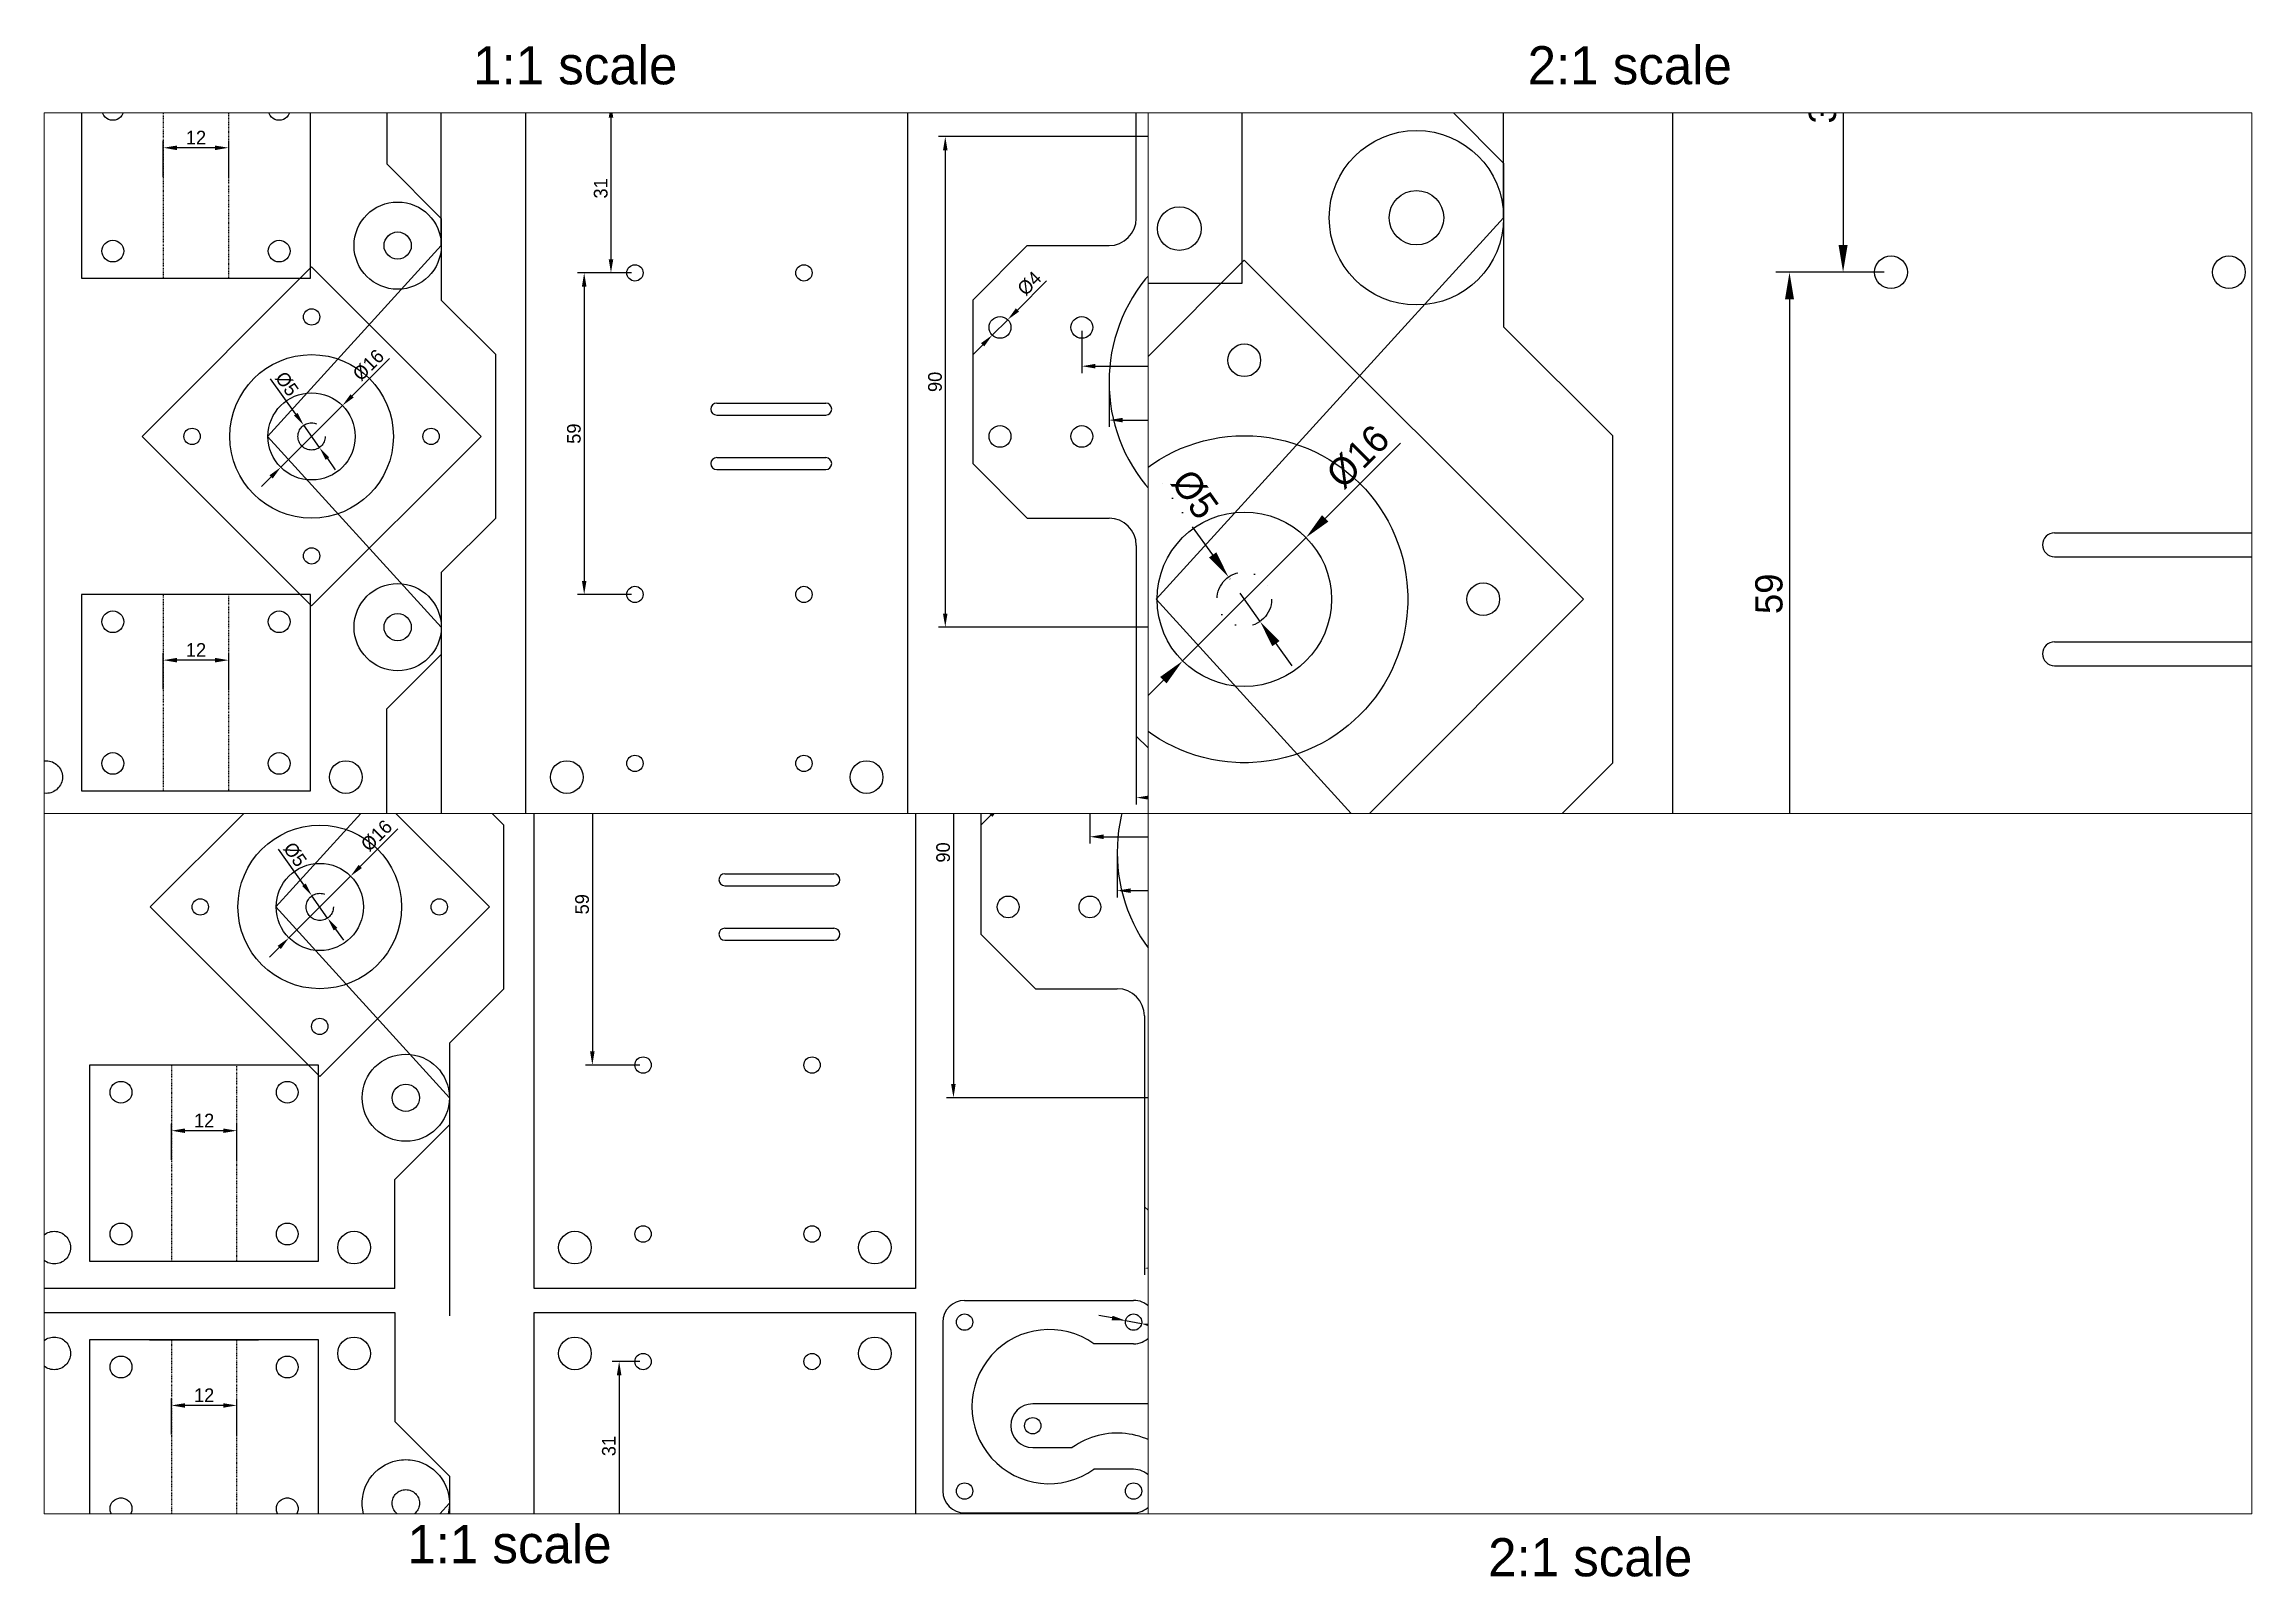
# Paper-space layout 'Sheet1' of a CAD drawing. Header units: millimetres. Extents: x 0 to 405, y -12 to 270.
# The model-space entities are those that its viewports show. They can reach past a viewport. Long polylines and large blocks are cut down to what shows.
import ezdxf

# ---------------------------------------------------------------- set-up
doc = ezdxf.new("R2010")
doc.units = ezdxf.units.MM
doc.linetypes.add('DASH2DOT', pattern=[31.75, 12.7, -6.35, 0, -6.35, 0, -6.35])
for name, color, linetype in [('LASER', 1, 'Continuous'), ('MECHANICAL', 4, 'Continuous'), ('MECHANICAL 2', 2, 'DASH2DOT')]:
    doc.layers.add(name, color=color, linetype=linetype)
doc.styles.get("Standard").update_dxf_attribs({"font": 'FC-Simplex.shx'})
doc.dimstyles.new('ISO-25', dxfattribs={"dimtxt": 2.5, "dimasz": 2.5, "dimexe": 1.25, "dimexo": 0.625, "dimtad": 1, "dimtxsty": 'Standard', "dimcen": 2.5, "dimadec": 0, "dimazin": 0, "dimtfac": 1, "dimtmove": 0, "dimatfit": 3, "dimfxl": 1, "dimarcsym": 0})

# ---------------------------------------------------------------- blocks, each defined once
blk = doc.blocks.new('*D305')
at = {"color": 0, "linetype": 'Continuous', "lineweight": -2}
for p, q in [((19.07, 18.76), (16.62, 19.23)), ((21.53, 18.28), (24.47, 17.72)), ((26.93, 17.24), (36.79, 15.33))]:
    blk.add_line(p, q, dxfattribs=at)
at = {"color": 0}
for points in [[(18.99, 18.35), (19.15, 19.17), (21.53, 18.28)], [(27.01, 17.65), (26.85, 16.83), (24.47, 17.72)]]:
    blk.add_solid(points, dxfattribs=at)
at = {"layer": 'Defpoints', "color": 0}
for p in [(21.53, 18.28), (24.47, 17.72)]:
    blk.add_point(p, dxfattribs=at)
at = {"color": 0, "linetype": 'Continuous', "insert": (34.66, 17.65), "char_height": 2.5, "attachment_point": 5, "rotation": 349.0491}
blk.add_mtext('%%c3', dxfattribs=at)
blk = doc.blocks.new('*D91')
at = {"color": 0, "linetype": 'Continuous', "lineweight": -2}
for p, q in [((270, 44.37), (270, 36.74)), ((330, 44.37), (330, 36.74)), ((272.5, 37.99), (327.5, 37.99))]:
    blk.add_line(p, q, dxfattribs=at)
at = {"color": 0}
for points in [[(272.5, 38.41), (272.5, 37.57), (270, 37.99)], [(327.5, 37.57), (327.5, 38.41), (330, 37.99)]]:
    blk.add_solid(points, dxfattribs=at)
at = {"layer": 'Defpoints', "color": 0}
for p in [(270, 45), (330, 45), (330, 37.99)]:
    blk.add_point(p, dxfattribs=at)
at = {"color": 0, "linetype": 'Continuous', "insert": (300, 39.86), "char_height": 2.5, "attachment_point": 5}
blk.add_mtext('60', dxfattribs=at)
blk = doc.blocks.new('*D93')
at = {"color": 0, "linetype": 'Continuous', "lineweight": -2}
for p, q in [((265, 54.37), (265, 46.63)), ((335, 54.37), (335, 46.63)), ((267.5, 47.88), (332.5, 47.88))]:
    blk.add_line(p, q, dxfattribs=at)
at = {"color": 0}
for points in [[(267.5, 48.3), (267.5, 47.46), (265, 47.88)], [(332.5, 47.46), (332.5, 48.3), (335, 47.88)]]:
    blk.add_solid(points, dxfattribs=at)
at = {"layer": 'Defpoints', "color": 0}
for p in [(265, 55), (335, 55), (335, 47.88)]:
    blk.add_point(p, dxfattribs=at)
at = {"color": 0, "linetype": 'Continuous', "insert": (300, 49.75), "char_height": 2.5, "attachment_point": 5}
blk.add_mtext('70', dxfattribs=at)
blk = doc.blocks.new('*D188')
at = {"color": 0, "linetype": 'Continuous', "lineweight": -2}
for p, q in [((275, -3.13), (275, -32.52)), ((325, -3.13), (325, -32.52)), ((277.5, -31.27), (322.5, -31.27))]:
    blk.add_line(p, q, dxfattribs=at)
at = {"color": 0}
for points in [[(277.5, -30.86), (277.5, -31.69), (275, -31.27)], [(322.5, -31.69), (322.5, -30.86), (325, -31.27)]]:
    blk.add_solid(points, dxfattribs=at)
at = {"layer": 'Defpoints', "color": 0}
for p in [(275, -2.5), (325, -2.5), (325, -31.27)]:
    blk.add_point(p, dxfattribs=at)
at = {"color": 0, "linetype": 'Continuous', "insert": (300, -29.4), "char_height": 2.5, "attachment_point": 5}
blk.add_mtext('50', dxfattribs=at)
blk = doc.blocks.new('*D189')
at = {"color": 0, "linetype": 'Continuous', "lineweight": -2}
for p, q in [((281.38, 90), (238.71, 90)), ((239.96, 87.5), (239.96, 2.5)), ((281.38, 0), (238.71, 0))]:
    blk.add_line(p, q, dxfattribs=at)
at = {"color": 0}
for points in [[(240.37, 87.5), (239.54, 87.5), (239.96, 90)], [(239.54, 2.5), (240.37, 2.5), (239.96, 0)]]:
    blk.add_solid(points, dxfattribs=at)
at = {"layer": 'Defpoints', "color": 0}
for p in [(282, 90), (239.96, 0), (282, 0)]:
    blk.add_point(p, dxfattribs=at)
at = {"color": 0, "linetype": 'Continuous', "insert": (238.08, 45), "char_height": 2.5, "attachment_point": 5, "rotation": 90}
blk.add_mtext('90', dxfattribs=at)
blk = doc.blocks.new('*D191')
at = {"color": 0, "linetype": 'Continuous', "lineweight": -2}
for p, q in [((253.18, 58.18), (258.52, 63.52)), ((248.59, 53.59), (251.41, 56.41)), ((246.82, 51.82), (245.05, 50.05))]:
    blk.add_line(p, q, dxfattribs=at)
at = {"color": 0}
for points in [[(252.89, 58.48), (253.48, 57.89), (251.41, 56.41)], [(247.11, 51.52), (246.52, 52.11), (248.59, 53.59)]]:
    blk.add_solid(points, dxfattribs=at)
at = {"layer": 'Defpoints', "color": 0}
for p in [(251.41, 56.41), (248.59, 53.59)]:
    blk.add_point(p, dxfattribs=at)
at = {"color": 0, "linetype": 'Continuous', "insert": (255.41, 63.06), "char_height": 2.5, "attachment_point": 5, "rotation": 45}
blk.add_mtext('%%c4', dxfattribs=at)
blk = doc.blocks.new('*D306')
at = {"color": 0, "linetype": 'Continuous', "lineweight": -2}
for p, q in [((34, 122.62), (34, 129.2)), ((43.5, 127.95), (36.5, 127.95)), ((46, 122.62), (46, 129.2))]:
    blk.add_line(p, q, dxfattribs=at)
at = {"color": 0}
for points in [[(36.5, 128.36), (36.5, 127.53), (34, 127.95)], [(43.5, 127.53), (43.5, 128.36), (46, 127.95)]]:
    blk.add_solid(points, dxfattribs=at)
at = {"layer": 'Defpoints', "color": 0}
for p in [(34, 127.95), (34, 122), (46, 122)]:
    blk.add_point(p, dxfattribs=at)
at = {"color": 0, "linetype": 'Continuous', "insert": (40, 129.82), "char_height": 2.5, "attachment_point": 5}
blk.add_mtext('12', dxfattribs=at)
blk = doc.blocks.new('*D307')
at = {"color": 0, "linetype": 'Continuous', "lineweight": -2}
for p, q in [((34, 28.62), (34, 35.2)), ((46, 28.62), (46, 35.2)), ((43.5, 33.95), (36.5, 33.95))]:
    blk.add_line(p, q, dxfattribs=at)
at = {"color": 0}
for points in [[(36.5, 34.36), (36.5, 33.53), (34, 33.95)], [(43.5, 33.53), (43.5, 34.36), (46, 33.95)]]:
    blk.add_solid(points, dxfattribs=at)
at = {"layer": 'Defpoints', "color": 0}
for p in [(34, 33.95), (34, 28), (46, 28)]:
    blk.add_point(p, dxfattribs=at)
at = {"color": 0, "linetype": 'Continuous', "insert": (40, 35.82), "char_height": 2.5, "attachment_point": 5}
blk.add_mtext('12', dxfattribs=at)
blk = doc.blocks.new('*D308')
at = {"color": 0, "lineweight": -2}
for p, q in [((58.31, 79.07), (53.67, 85.59)), ((62.66, 72.96), (59.76, 77.04)), ((64.11, 70.93), (65.56, 68.89))]:
    blk.add_line(p, q, dxfattribs=at)
at = {"color": 0}
for points in [[(57.97, 78.83), (58.65, 79.31), (59.76, 77.04)], [(64.45, 71.17), (63.77, 70.69), (62.66, 72.96)]]:
    blk.add_solid(points, dxfattribs=at)
at = {"layer": 'Defpoints', "color": 0}
for p in [(59.76, 77.04), (62.66, 72.96)]:
    blk.add_point(p, dxfattribs=at)
at = {"color": 0, "linetype": 'Continuous', "insert": (56.67, 84.62), "char_height": 2.5, "attachment_point": 5, "rotation": 305.4494}
blk.add_mtext('%%c5', dxfattribs=at)
blk = doc.blocks.new('*D309')
at = {"color": 0, "linetype": 'Continuous', "lineweight": -2}
for p, q in [((68.64, 82.42), (75.53, 89.32)), ((55.55, 69.34), (66.87, 80.66)), ((53.79, 67.58), (52.02, 65.81))]:
    blk.add_line(p, q, dxfattribs=at)
at = {"color": 0}
for points in [[(68.34, 82.72), (68.93, 82.13), (66.87, 80.66)], [(54.08, 67.28), (53.49, 67.87), (55.55, 69.34)]]:
    blk.add_solid(points, dxfattribs=at)
at = {"layer": 'Defpoints', "color": 0}
for p in [(66.87, 80.66), (55.55, 69.34)]:
    blk.add_point(p, dxfattribs=at)
at = {"color": 0, "linetype": 'Continuous', "insert": (71.64, 88.08), "char_height": 2.5, "attachment_point": 5, "rotation": 45}
blk.add_mtext('%%c16', dxfattribs=at)
blk = doc.blocks.new('NEMA17_MOTOR')
at = {"layer": 'LASER', "color": 3}
for centre in [(-15.5, 15.5), (15.5, 15.5), (-15.5, -15.5), (15.5, -15.5)]:
    blk.add_circle(centre, 1.5, dxfattribs=at)
at = {"layer": 'LASER'}
blk.add_circle((0, 0), 15, dxfattribs=at)
at = {"layer": 'MECHANICAL'}
blk.add_lwpolyline([(-22, -22), (-22, 22), (22, 22), (22, -22)], close=True, dxfattribs=at)
at = {"layer": 'MECHANICAL 2'}
blk.add_circle((0, 0), 2.5, dxfattribs=at)
blk = doc.blocks.new('X_MOTOR_SHIM')
at = {"layer": 'LASER', "linetype": 'Continuous'}
for p, q in [((-8, 22), (23, 22)), ((-12, 18), (-12, -13)), ((23, 14), (15.731, 14)), ((23, -9), (15.731, -9)), ((-8, -17), (23, -17))]:
    blk.add_line(p, q, dxfattribs=at)
at = {"layer": 'LASER', "color": 3}
for centre in [(-8, 18), (23, 18), (-8, -13), (23, -13)]:
    blk.add_circle(centre, 1.5, dxfattribs=at)
at = {"layer": 'LASER', "linetype": 'Continuous'}
for centre, radius, start, end in [((-8, 18), 4, 90, 180), ((23, 18), 4, 270, 90), ((7.5, 2.5), 14.142, 54.40709, 305.59291), ((23, -13), 4, 270, 90), ((-8, -13), 4, 180, 270)]:
    blk.add_arc(centre, radius, start, end, dxfattribs=at)
at = {"linetype": 'Continuous'}
dim = blk.add_diameter_dim_2p(p1=(21.527, 18.285), p2=(24.473, 17.715), dimstyle='ISO-25', dxfattribs=at)
dim.commit()
dim.dimension.update_dxf_attribs({"geometry": '*D305', "text_midpoint": (34.309, 15.812), "dimtype": 163})
blk = doc.blocks.new('X_AXIS_CARRAIGE')
at = {"layer": 'LASER', "linetype": 'Continuous'}
for p, q in [((275, 75), (275, 110)), ((255, 70), (245, 60)), ((255, 70), (270, 70)), ((277.639, 65), (322.361, 65)), ((245, 60), (245, 30)), ((245, 30), (255, 20)), ((277.639, 25), (322.361, 25)), ((255, 20), (270, 20)), ((275, 15), (275, -20)), ((275, -20), (280, -25))]:
    blk.add_line(p, q, dxfattribs=at)
at = {"layer": 'LASER', "color": 3, "linetype": 'Continuous'}
for centre in [(250, 55), (265, 55), (250, 35), (265, 35)]:
    blk.add_circle(centre, 2, dxfattribs=at)
at = {"layer": 'LASER', "linetype": 'Continuous'}
for centre, radius, start, end in [((270, 75), 5, 270, 0), ((300, 45), 30, 138.18969, 221.81031), ((270, 15), 5, 0, 90)]:
    blk.add_arc(centre, radius, start, end, dxfattribs=at)
at = {"linetype": 'Continuous'}
for p1, p2, distance, picture, middle in [((282, 90), (282, 0), -42.045, '*D189', (238.08, 45)), ((265, 55), (335, 55), -7.121, '*D93', (300, 49.754)), ((270, 45), (330, 45), -7.01, '*D91', (300, 39.865))]:
    dim = blk.add_aligned_dim(p1=p1, p2=p2, distance=distance, dimstyle='ISO-25', dxfattribs=at)
    dim.commit()
    dim.dimension.update_dxf_attribs({"geometry": picture, "text_midpoint": middle})
dim = blk.add_diameter_dim_2p(p1=(248.586, 53.586), p2=(251.414, 56.414), dimstyle='ISO-25', dxfattribs=at)
dim.commit()
dim.dimension.update_dxf_attribs({"geometry": '*D191', "text_midpoint": (256.735, 61.735), "dimtype": 163})
dim = blk.add_linear_dim(base=(325, -31.273), p1=(275, -2.5), p2=(325, -2.5), dimstyle='ISO-25', dxfattribs=at)
dim.commit()
dim.dimension.update_dxf_attribs({"geometry": '*D188', "text_midpoint": (300, -29.398)})
blk = doc.blocks.new('Y_AXIS_CARRIAGE')
at = {"linetype": 'Continuous'}
for p, q in [((30, 140), (50, 140)), ((119.904, 136), (114.884, 136)), ((116.134, 133.5), (116.134, 107.5)), ((119.904, 105), (109.969, 105)), ((119.904, 105), (114.884, 105)), ((111.219, 102.5), (111.219, 48.5)), ((119.904, 46), (109.969, 46))]:
    blk.add_line(p, q, dxfattribs=at)
for points in [[(116.551, 133.5), (115.718, 133.5), (116.134, 136)], [(115.718, 107.5), (116.551, 107.5), (116.134, 105)], [(111.636, 102.5), (110.803, 102.5), (111.219, 105)], [(110.803, 48.5), (111.636, 48.5), (111.219, 46)]]:
    blk.add_solid(points)
at = {"layer": 'LASER', "linetype": 'Continuous'}
for p, q in [((5, 145), (75, 145)), ((75, 145), (75, 125)), ((100.529, 5), (100.529, 145)), ((100.529, 145), (170.529, 145)), ((170.529, 145), (170.529, 5)), ((75, 125), (85, 115)), ((85, 115), (85, 100)), ((95, 90), (85, 100)), ((95, 60), (95, 90)), ((85, 50), (95, 60)), ((85, 50), (85, 35)), ((75, 25), (85, 35)), ((75, 5), (75, 25)), ((75, 5), (5, 5)), ((170.529, 5), (100.529, 5))]:
    blk.add_line(p, q, dxfattribs=at)
at = {"layer": 'LASER', "color": 3, "linetype": 'Continuous'}
for p, q in [((135.529, 81.1), (155.529, 81.1)), ((135.529, 78.9), (155.529, 78.9)), ((135.529, 71.1), (155.529, 71.1)), ((135.529, 68.9), (155.529, 68.9))]:
    blk.add_line(p, q, dxfattribs=at)
for centre, radius in [((12.5, 137.5), 3), ((67.5, 137.5), 3), ((108.029, 137.5), 3), ((163.029, 137.5), 3), ((24.75, 135), 2), ((55.25, 135), 2), ((77, 110), 2.5), ((24.75, 109), 2), ((55.25, 109), 2), ((24.75, 41), 2), ((55.25, 41), 2), ((77, 40), 2.5), ((24.75, 15), 2), ((55.25, 15), 2), ((12.5, 12.5), 3), ((67.5, 12.5), 3), ((108.029, 12.5), 3), ((163.029, 12.5), 3)]:
    blk.add_circle(centre, radius, dxfattribs=at)
at = {"layer": 'LASER', "color": 3}
for centre in [(120.529, 136), (151.529, 136), (120.529, 105), (151.529, 105), (120.529, 46), (151.529, 46), (120.529, 15), (151.529, 15)]:
    blk.add_circle(centre, 1.5, dxfattribs=at)
at = {"layer": 'LASER', "color": 3, "linetype": 'Continuous'}
for centre, start, end in [((135.529, 80), 90, 270), ((155.529, 80), 270, 90), ((135.529, 70), 90, 270), ((155.529, 70), 270, 90)]:
    blk.add_arc(centre, 1.1, start, end, dxfattribs=at)
at = {"layer": 'MECHANICAL', "linetype": 'Continuous'}
for points in [[(61, 104), (61, 140), (19, 140), (19, 104)], [(61, 10), (61, 46), (19, 46), (19, 10)]]:
    blk.add_lwpolyline(points, close=True, dxfattribs=at)
at = {"layer": 'MECHANICAL'}
blk.add_circle((61.211, 75), 8, dxfattribs=at)
at = {"layer": 'MECHANICAL 2', "linetype": 'Continuous'}
for p, q in [((53.131, 75), (85, 110)), ((85, 40), (53.131, 75))]:
    blk.add_line(p, q, dxfattribs=at)
at = {"layer": 'MECHANICAL 2', "linetype": 'DASH2DOT', "ltscale": 0.02}
for points in [[(46, 104), (46, 140), (34, 140), (34, 104)], [(46, 10), (46, 46), (34, 46), (34, 10)]]:
    blk.add_lwpolyline(points, close=True, dxfattribs=at)
at = {"layer": 'MECHANICAL 2', "linetype": 'Continuous'}
for centre in [(77, 110), (77, 40)]:
    blk.add_circle(centre, 8, dxfattribs=at)
at = {"rotation": 45}
blk.add_blockref('NEMA17_MOTOR', (61.211, 75), dxfattribs=at)
at = {"linetype": 'Continuous', "char_height": 2.5, "attachment_point": 5, "rotation": 90}
for s, insert in [('31', (114.259, 120.5)), ('59', (109.344, 75.5))]:
    blk.add_mtext(s, dxfattribs=dict(at, insert=insert))
at = {"linetype": 'Continuous'}
for base, p1, p2, picture, middle in [((34, 127.946), (46, 122), (34, 122), '*D306', (40, 129.821)), ((34, 33.946), (46, 28), (34, 28), '*D307', (40, 35.821))]:
    dim = blk.add_linear_dim(base=base, p1=p1, p2=p2, angle=180, dimstyle='ISO-25', dxfattribs=at)
    dim.commit()
    dim.dimension.update_dxf_attribs({"geometry": picture, "text_midpoint": middle})
dim = blk.add_diameter_dim_2p(p1=(55.554, 69.343), p2=(66.868, 80.657), dimstyle='ISO-25', dxfattribs=at)
dim.commit()
dim.dimension.update_dxf_attribs({"geometry": '*D309', "text_midpoint": (72.966, 86.756), "dimtype": 163})
dim = blk.add_diameter_dim_2p(p1=(62.661, 72.963), p2=(59.761, 77.037), dimstyle='ISO-25')
dim.commit()
dim.dimension.update_dxf_attribs({"geometry": '*D308', "text_midpoint": (55.139, 83.529), "dimtype": 163})

msp = doc.modelspace()

# ---------------------------------------------------------------- linework, layer by layer
at = {"layer": 'MECHANICAL 2', "linetype": 'Continuous'}
for p, q in [((85, 110), (85, 150)), ((85, 40), (85, 0))]:
    msp.add_line(p, q, dxfattribs=at)

# ---------------------------------------------------------------- block references
at = {"linetype": 'Continuous'}
for name, p in [('X_AXIS_CARRAIGE', (-62.5, 40)), ('X_MOTOR_SHIM', (187.5, -19.172)), ('X_MOTOR_SHIM', (187.5, -59.172))]:
    msp.add_blockref(name, p, dxfattribs=at)
at = {"linetype": 'Continuous', "rotation": 180}
msp.add_blockref('X_MOTOR_SHIM', (215, -33.172), dxfattribs=at)
at = {"layer": 'MECHANICAL 2', "linetype": 'Continuous'}
for p in [(0, 0), (0, -144.403)]:
    msp.add_blockref('Y_AXIS_CARRIAGE', p, dxfattribs=at)

psp = doc.layouts.new('Sheet1')

# ---------------------------------------------------------------- texts
at = {"linetype": 'Continuous'}
for s, p in [('1:1 scale', (78.7, 262.25)), ('2:1 scale', (272.15, 262.25)), ('1:1 scale', (66.63, -9.09)), ('2:1 scale', (264.9, -11.48))]:
    psp.add_text(s, height=7, dxfattribs=at).set_placement(p)

# ---------------------------------------------------------------- viewports
at = {"layer": '0', "linetype": 'Continuous'}
for center, view_height, status, view_target_point in [((101.25, 192.75), 128.5, 4, (-65.792, 28.111)), ((303.75, 192.75), 64.25, 5, (-76.188, 45.505)), ((303.75, 64.25), 64.25, 3, (-259.131, -90.614))]:
    psp.add_viewport(center=center, size=(202.5, 128.5), view_center_point=(179.19, 41.982), view_height=view_height, status=status, dxfattribs=dict(at, view_target_point=view_target_point))
at = {"layer": '0', "linetype": 'Continuous', "view_target_point": (-67.287, -14.056)}
psp.add_viewport(center=(101.25, 64.25), size=(202.5, 128.5), view_center_point=(179.19, 41.982), view_height=128.5, dxfattribs=at)

doc.saveas('drawing.dxf')
